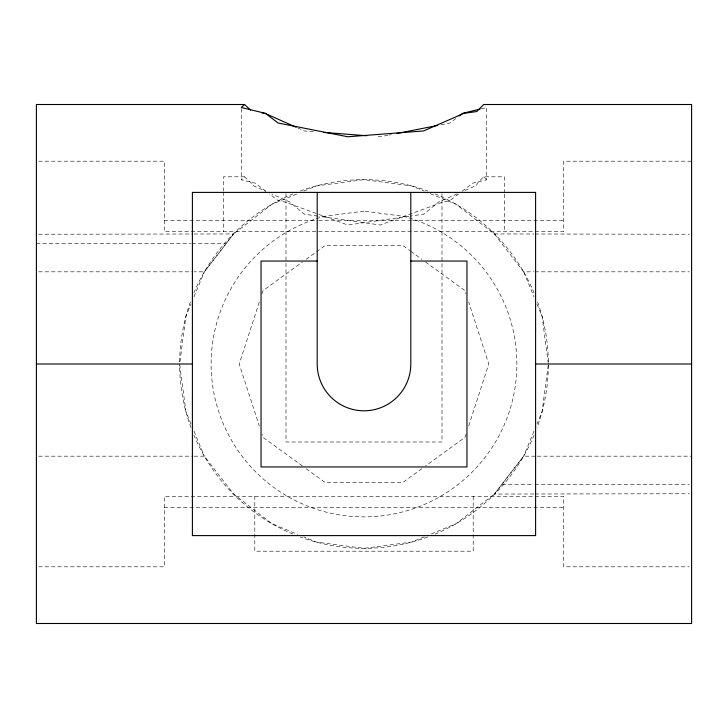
<?xml version="1.0" encoding="UTF-8"?>
<svg xmlns="http://www.w3.org/2000/svg" width="728" height="728" viewBox="0 0 728 728"><rect width="100%" height="100%" fill="white"/><g stroke="black" fill="none" stroke-linecap="round" stroke-linejoin="round"><path stroke-width="0.55" stroke-dasharray="3.64 2.73" d="M179.943 361.78L185.931 316.289L191.018 304.004M548.202 365.11L542.069 411.711L536.982 423.996M259.305 302.12L239.203 364L259.305 425.88M261.98 293.885L263.036 290.645L302.493 261.98M466.02 434.115L464.964 437.355L425.507 466.02M468.695 425.88L488.797 364L468.695 302.12M193.985 296.833L204.35 271.826L233.643 233.952L271.826 204.35L297.679 193.639M534.015 431.167L523.65 456.174L494.358 494.048L456.174 523.65L430.421 534.316M504.404 193.084L504.404 176.804L483.71 176.804L477.359 183.183L476.676 185.331L463.372 191.146M265.811 191.237L255.237 183.183L241.305 179.807L244.553 176.804L251.451 183.183L252.134 185.176L265.638 191.209M455.792 118.518L449.849 123.041L441.004 124.788M458.658 193.921L449.849 200.628L443.507 201.883L380.207 225.007L318.873 216.252M462.189 191.237L472.763 183.183L486.695 179.807L486.695 107.507L485.203 106.006M306.16 259.305L325.434 245.309L402.566 245.309L409.909 250.641M421.84 468.695L402.566 482.691L325.434 482.691L306.16 468.695M457.239 193.83L438.82 201.883L423.623 214.187L410.237 216.098M303.876 191.073L316.289 185.931L364 179.652L411.711 185.931L424.124 191.073M424.187 536.9L411.711 542.069L364 548.348L316.289 542.069L303.876 536.927M481.217 108.836L486.695 107.507M387.951 135.253L380.207 136.782L375.684 136.427M389.052 135.035L391.264 134.598M409.127 216.252L347.793 225.007L284.493 201.883L278.151 200.628L269.342 193.921M38.666 234.243L192.838 234.006M193.967 234.006L233.643 233.952L204.35 271.826L194.139 271.826M534.034 493.994L494.358 494.048L523.65 456.174L536.136 456.174M535.162 493.994L689.334 493.757M38.666 161.197L164.319 161.197L164.319 231.631L563.681 231.631L563.681 161.197L691.6 161.197M244.553 176.804L223.596 176.804L223.596 190.882M164.319 220.602L317.481 220.602M318.618 220.602L411.648 220.602M412.785 220.602L563.681 220.602M36.4 243.589L190.818 243.589M191.955 243.589L226.017 243.589M38.666 271.826L193.002 271.826M430.321 193.639L456.174 204.35L494.358 233.952L523.65 271.826L533.861 271.826M534.998 271.826L689.334 271.826M38.666 456.174L193.002 456.174M194.139 456.174L204.35 456.174L233.643 494.048L271.826 523.65L297.679 534.361M537.273 456.174L691.6 456.174M501.983 484.411L533.779 484.411M534.916 484.411L689.325 484.411M164.319 507.398L563.681 507.398M38.666 566.803L164.319 566.803L164.319 496.369L563.681 496.369L563.681 566.803L689.334 566.803M494.358 233.952L534.034 234.006M535.162 234.006L689.334 234.243M313.431 131.632L304.377 130.94L298.161 128.155M317.763 216.098L304.377 214.187L289.517 201.883L271.863 193.994M410.801 251.296L421.84 259.305M425.507 261.98L464.964 290.645L466.02 293.885M302.493 466.02L263.036 437.355L261.98 434.115M483.71 176.804L486.695 179.807M523.65 271.826L534.015 296.833M536.982 304.004L542.069 316.289L548.348 364A184.348 184.348 0 0 0 536.991 300.282M191.018 423.996L185.931 411.711L179.798 365.11M193.985 431.167L204.35 456.174M504.404 194.176L504.404 231.631M473.2 496.369L473.2 551.196L254.8 551.196L254.8 496.369M441.996 193.539L441.996 441.996L286.004 441.996L286.004 193.539M241.305 108.636L241.305 179.807M223.596 191.983L223.596 231.631M548.348 365.11A184.348 184.348 0 0 1 536.991 427.718M534.097 435.071A184.348 184.348 0 0 1 435.071 534.097M427.718 536.991A184.348 184.348 0 0 1 300.282 536.991M292.929 534.097A184.348 184.348 0 0 1 193.903 435.071M191.009 427.718A184.348 184.348 0 0 1 179.652 364M179.661 361.78A184.348 184.348 0 0 1 191.009 300.282M193.903 292.929A184.348 184.348 0 0 1 292.929 193.903M300.282 191.009A184.348 184.348 0 0 1 427.718 191.009M435.071 193.903A184.348 184.348 0 0 1 534.097 292.929M364 211.12L324.433 216.325A152.88 152.88 0 0 0 238.766 451.688A152.88 152.88 0 0 0 489.234 451.688A152.88 152.88 0 0 0 403.567 216.325L364 211.12"/><path stroke-width="1.09" d="M244.553 104.504L241.305 107.507L265.42 113.341L278.151 123.041L347.793 136.782L423.623 130.94L463.873 113.341L476.676 111.566L483.71 104.504L691.6 104.504L691.6 623.496L36.4 623.496L36.4 104.504L244.553 104.504L250.623 110.11M459.186 115.934L462.58 113.341L480.116 109.1M396.787 133.506L437.692 125.444M317.199 261.043L261.043 261.043L261.043 466.957L466.957 466.957L466.957 261.043L410.801 261.043M36.4 364L192.401 364M535.599 364L691.6 364M323.623 132.423L366.63 135.736M261.798 112.886L263.946 113.195M265.019 113.341L296.096 127.236M410.801 192.401L410.801 364A46.801 46.801 0 0 1 364 410.801A46.801 46.801 0 0 1 317.199 364L317.199 192.401M535.599 192.401L192.401 192.401L192.401 535.599L535.599 535.599L535.599 192.401"/></g></svg>
